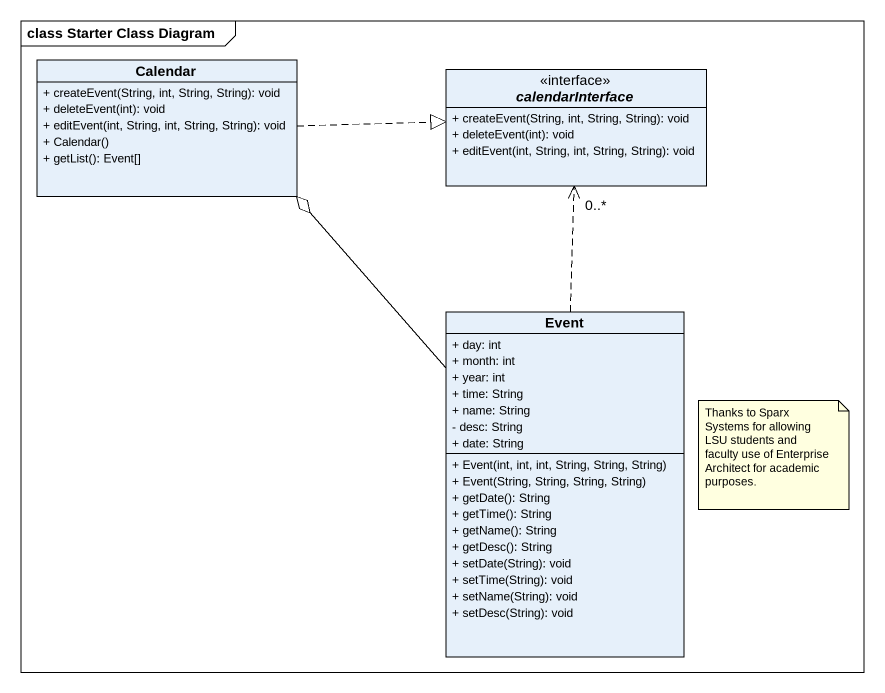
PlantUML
@startuml
mainframe class Starter Class Diagram
hide circle
hide empty members
skinparam classAttributeIconSize 0
class Calendar {
  + createEvent(String, int, String, String): void
  + deleteEvent(int): void
  + editEvent(int, String, int, String, String): void
  + Calendar()
  + getList(): Event[]
}
interface calendarInterface {
  + createEvent(String, int, String, String): void
  + deleteEvent(int): void
  + editEvent(int, String, int, String, String): void
}
class Event {
  + day: int
  + month: int
  + year: int
  + time: String
  + name: String
  - desc: String
  + date: String
  + Event(int, int, int, String, String, String)
  + Event(String, String, String, String)
  + getDate(): String
  + getTime(): String
  + getName(): String
  + getDesc(): String
  + setDate(String): void
  + setTime(String): void
  + setName(String): void
  + setDesc(String): void
}
Calendar .right.|> calendarInterface
Event -up-o Calendar
Event .up.> "0..*" calendarInterface
note as N1
  Thanks to Sparx Systems for allowing LSU students and faculty use of Enterprise Architect for academic purposes.
end note
@enduml
